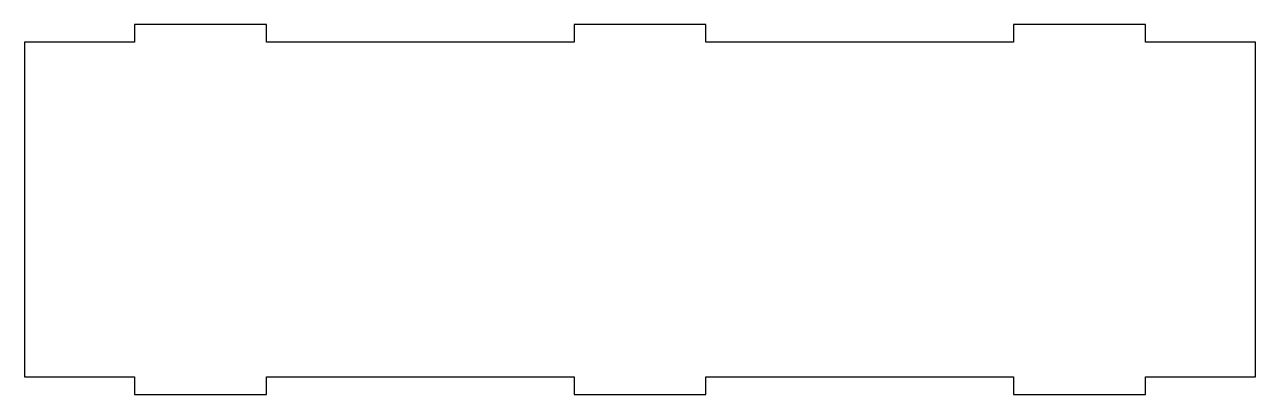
# Model space of a CAD drawing. Header units: millimetres. Extents: x -140 to 140, y 0 to 84.
import ezdxf

# ---------------------------------------------------------------- set-up
doc = ezdxf.new("R2010")
doc.units = ezdxf.units.MM

msp = doc.modelspace()

# ---------------------------------------------------------------- linework, layer by layer
at = {"color": 7, "linetype": 'Continuous', "lineweight": 25}
for p, q in [((-85, 84), (-115, 84)), ((-115, 84), (-115, 80)), ((-85, 80), (-85, 84)), ((15, 84), (-15, 84)), ((-15, 84), (-15, 80)), ((15, 80), (15, 84)), ((115, 84), (85, 84)), ((85, 84), (85, 80)), ((115, 80), (115, 84)), ((-115, 80), (-140, 80)), ((-140, 80), (-140, 4)), ((-15, 80), (-85, 80)), ((85, 80), (15, 80)), ((140, 80), (115, 80)), ((140, 4), (140, 80)), ((-140, 4), (-115, 4)), ((-115, 4), (-115, 0)), ((-85, 0), (-85, 4)), ((-85, 4), (-15, 4)), ((-15, 4), (-15, 0)), ((15, 0), (15, 4)), ((15, 4), (85, 4)), ((85, 4), (85, 0)), ((115, 0), (115, 4)), ((115, 4), (140, 4)), ((-115, 0), (-85, 0)), ((-15, 0), (15, 0)), ((85, 0), (115, 0))]:
    msp.add_line(p, q, dxfattribs=at)

doc.saveas('drawing.dxf')
